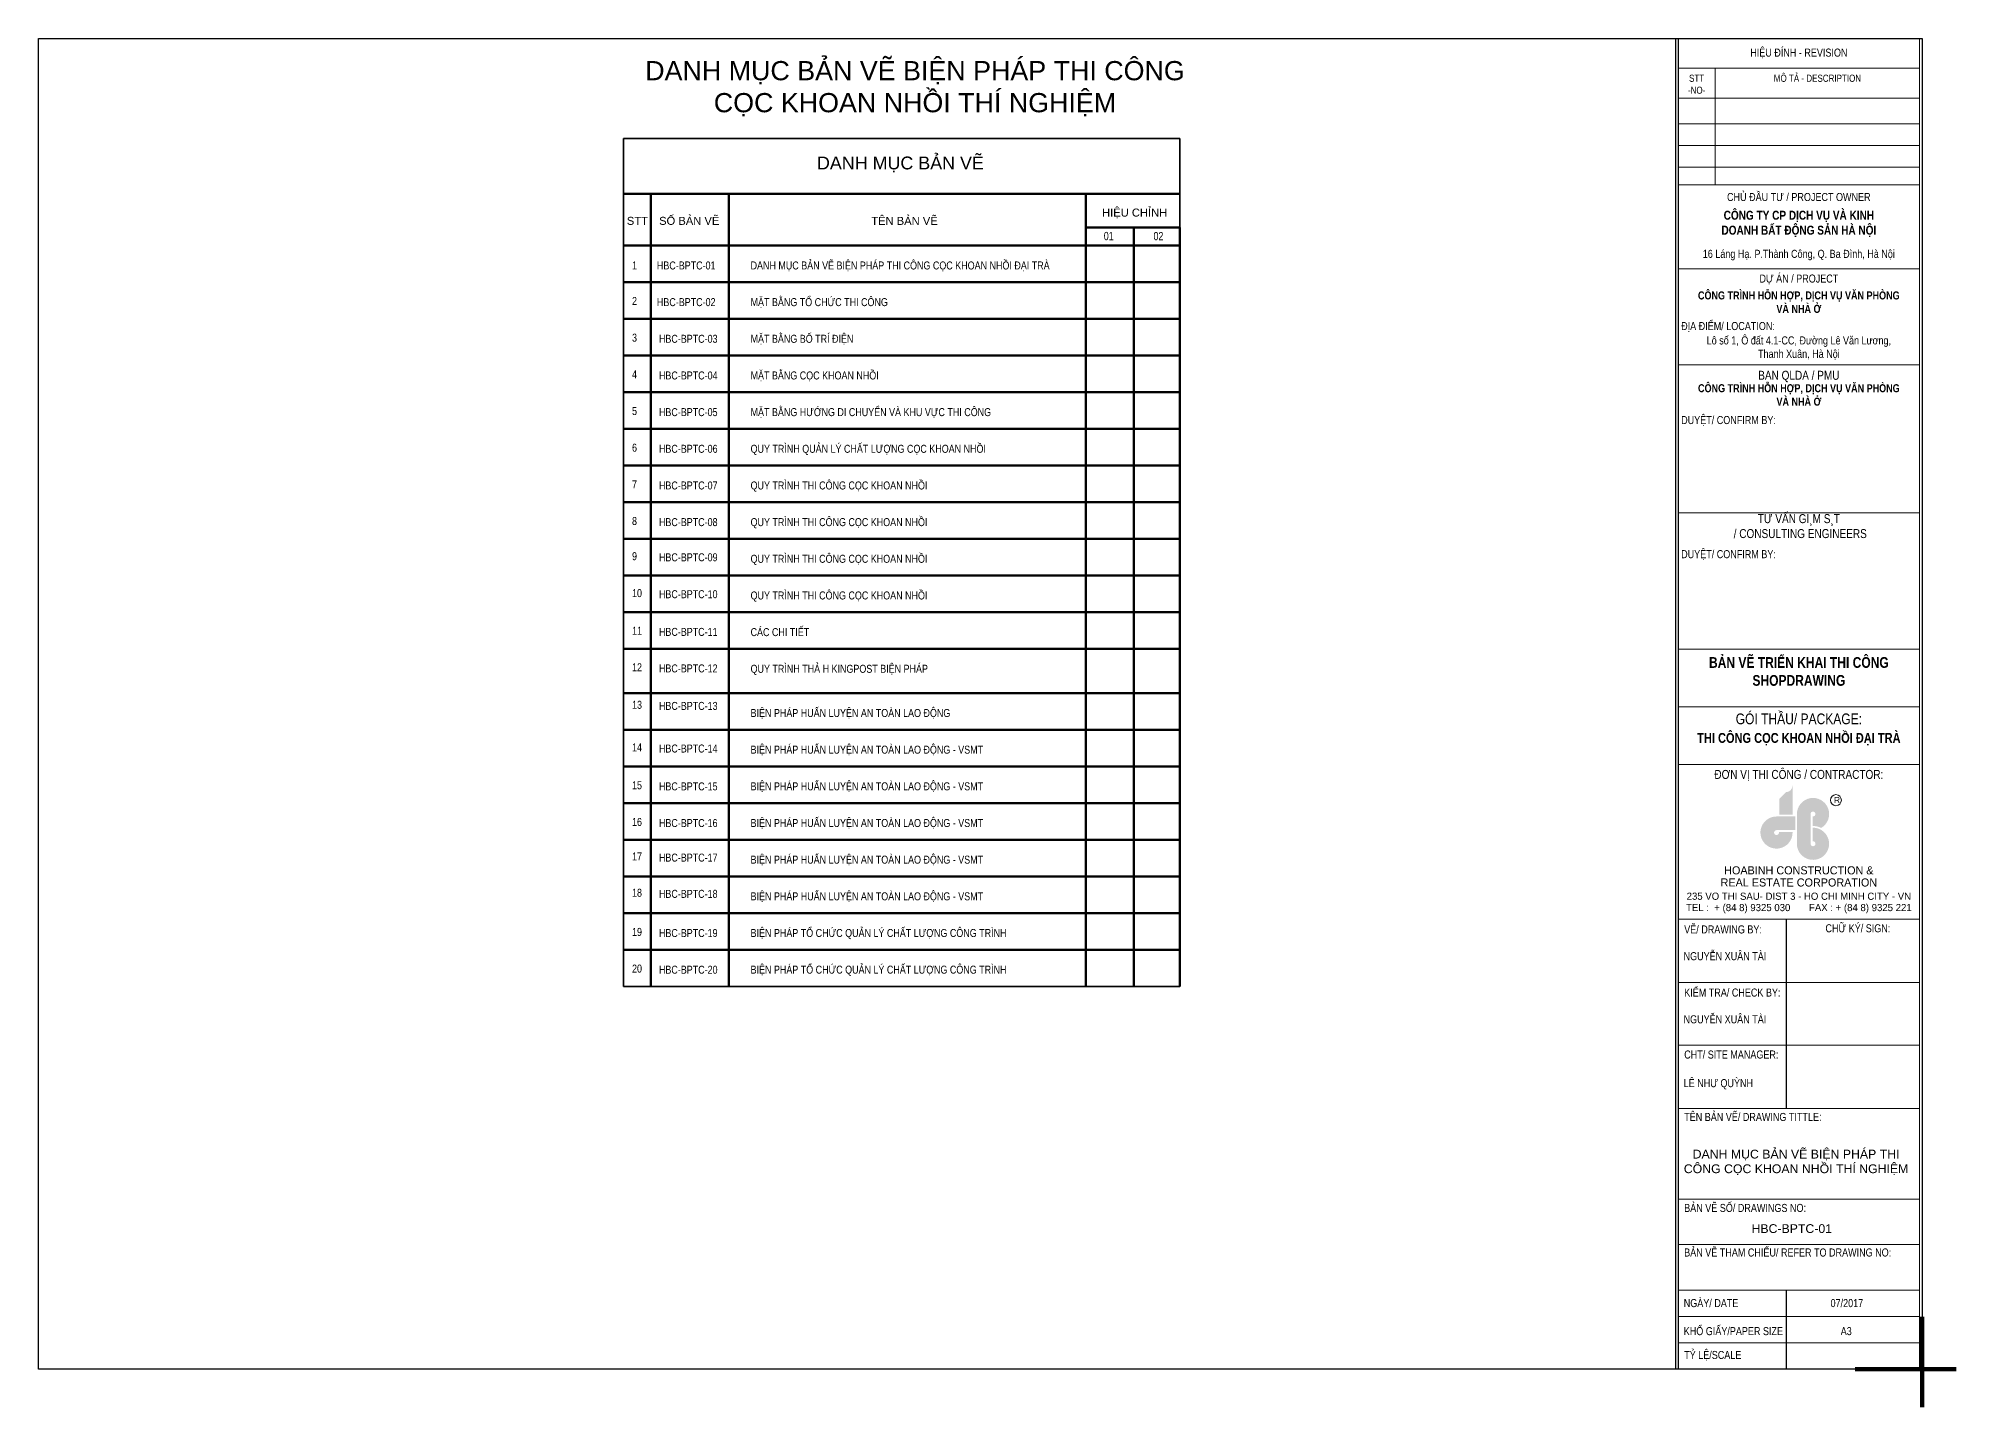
# Model space of a CAD drawing. Header units: millimetres. Extents: x -346728 to 1320345, y -537202 to -385966.
# Drawn here: x -247828 to -175829, y -457934 to -406501 of the extents above; entities that cross this region are included whole.
import ezdxf
from ezdxf.enums import TextEntityAlignment as Align

# ---------------------------------------------------------------- set-up
doc = ezdxf.new("R2010")
doc.units = ezdxf.units.MM
doc.header["$LTSCALE"] = 100
for name, color, linetype, lineweight in [('Chu text vini xxxxxxxxxxxxxxxxxxxxxxxxxxxxxxxxx', 7, 'Continuous', 15), ('DIM', 5, 'Continuous', 20), ('KC-Thep1', 172, 'Continuous', 35), ('SB', 7, 'Continuous', 50), ('TEXT ENGLISL', 7, 'Continuous', 15), ('TV', 4, 'Continuous', 18)]:
    doc.layers.add(name, color=color, linetype=linetype, lineweight=lineweight)
doc.layers.add('KHUNGTEN', color=7, linetype='Continuous')
doc.layers.add('TEXT_KUMHO', color=4, linetype='Continuous')
doc.styles.add('KT-ND-.SHX', font='Arial_1.ttf', dxfattribs={"width": 0.8})
doc.styles.add('KT-TEXT-ARIAL', font='Arial_1.ttf')
doc.styles.add('UNIVER', font='VUNIVER0.TTF', dxfattribs={"height": 300})
doc.styles.add('VN-VNI', font='vn_vni.shx', dxfattribs={"width": 0.8})

# ---------------------------------------------------------------- blocks, each defined once
blk = doc.blocks.new('LOGO_HB')
at = {"layer": 'TEXT ENGLISL'}
h = blk.add_hatch(color=142, dxfattribs=at)
h.paths.add_polyline_path([(-211, 540), (-319, 432), (-103, 410)])
h.paths.add_polyline_path([(-103, 648, -0.414208), (-211, 540), (-103, 410)])
h.paths.add_polyline_path([(-103, 410), (-319, 432), (-319, 172), (-103, 172)])
for points in [[(192, 183, -2.79063), (224, 144), (224, -12, -0.125559), (365, -44, 1.726912), (-31, 183), (-31, -303, 2.465752), (224, -40), (224, -263, -2.79063), (192, -303)], [(-57, 143), (-364, 143, 2.465942), (-102, -112), (-325, -112, -2.792193), (-364, -80), (-57, -80)]]:
    blk.add_hatch(color=142, dxfattribs=at).paths.add_polyline_path(points)
at = {"layer": 'TEXT ENGLISL', "color": 142}
blk.add_circle((606, 410), 90.1, dxfattribs=at)
at = {"layer": 'TEXT ENGLISL', "color": 142, "insert": (573, 463), "char_height": 101.53, "width": 285.41, "attachment_point": 1}
blk.add_mtext('{\\fVNI-Helve|b0|i0|c0|p2;R}', dxfattribs=at)
blk = doc.blocks.new('LVL-KHUNGTEN')
at = {"color": 1}
blk.add_line((111604, 41093), (111604, 62), dxfattribs=at)
blk.add_lwpolyline([(61073, 41093), (119124, 41093), (119124, 62), (61073, 62)], close=True)
blk.add_lwpolyline([(111534, 41093), (119124, 41093), (119124, 62), (111534, 62)], close=True, dxfattribs=at)
for points in [[(114939, 13934), (114939, 8106)], [(114937, 2499), (114937, 62)]]:
    blk.add_lwpolyline(points)
at = {"layer": 'DEFPOINTS'}
for p, q in [((61073, 41093), (119124, 41093)), ((61073, 62), (61073, 41093)), ((119124, 41093), (119124, 62)), ((119124, 62), (61073, 62))]:
    blk.add_line(p, q, dxfattribs=at)
at = {"layer": 'DEFPOINTS', "color": 3, "const_width": 134}
for points in [[(119124, 1682), (119124, 62), (117056, 62)], [(120185, 62), (119124, 62), (119124, -1115)]]:
    blk.add_lwpolyline(points, dxfattribs=at)
at = {"layer": 'DIM', "color": 1}
blk.add_line((119051, 41093), (119051, 62), dxfattribs=at)
at = {"layer": 'DIM'}
for p, q in [((111604, 40173), (119051, 40173)), ((112753, 40173), (112753, 36577)), ((111604, 39246), (119051, 39246)), ((111604, 38460), (119051, 38460)), ((111604, 37789), (119051, 37789)), ((111604, 37118), (119051, 37118)), ((111604, 36573), (119051, 36573)), ((111604, 33988), (119051, 33988)), ((111604, 31031), (119051, 31031)), ((111604, 26462), (119051, 26462)), ((111604, 22265), (119051, 22265)), ((111604, 20485), (119051, 20485)), ((111604, 18706), (119051, 18706)), ((111604, 13934), (119051, 13934)), ((111604, 11991), (119051, 11991)), ((111604, 10049), (119051, 10049)), ((111604, 8106), (119051, 8106)), ((111604, 5310), (119051, 5310)), ((111604, 3905), (119051, 3905)), ((111604, 2499), (119051, 2499)), ((111604, 1687), (119051, 1687)), ((111604, 874), (119051, 874))]:
    blk.add_line(p, q, dxfattribs=at)
at = {"layer": 'KHUNGTEN', "color": 9}
blk.add_line((119120, 62), (111604, 62), dxfattribs=at)
at = {"layer": 'TEXT_KUMHO', "xscale": 1.886691166340368, "yscale": 1.886691166340368, "zscale": 1.886691166340368, "rotation": 359.9949903384549}
blk.add_blockref('LOGO_HB', (115327, 16834), dxfattribs=at)
at = {"color": 1, "style": 'UNIVER'}
for s, p in [('HOABINH CONSTRUCTION &', (115329, 15444)), ('REAL ESTATE CORPORATION', (115329, 15070))]:
    blk.add_text(s, height=248.79, rotation=359.99499, dxfattribs=at).set_placement(p, align=Align.MIDDLE)
at = {"style": 'UNIVER'}
for s, p in [('TEL :  + (84 8) 9325 030       FAX : + (84 8) 9325 221', (115329, 14269)), ('235 VO THI SAU- DIST 3 - HO CHI MINH CITY - VN', (115329, 14646))]:
    blk.add_text(s, height=221.14, rotation=359.99499, dxfattribs=at).set_placement(p, align=Align.MIDDLE)
at = {"layer": 'Chu text vini xxxxxxxxxxxxxxxxxxxxxxxxxxxxxxxxx', "style": 'KT-ND-.SHX', "width": 0.8}
blk.add_text('HIỆU ĐÍNH - REVISION', height=248.79, rotation=359.99999, dxfattribs=at).set_placement((115329, 40779), align=Align.TOP_CENTER)
for s, height, p in [('ĐỊA ĐIỂM/ LOCATION: ', 248.79, (113184, 32235)), ('DUYỆT/ CONFIRM BY:', 248.79, (113161, 29333)), ('DUYỆT/ CONFIRM BY:', 248.79, (113161, 25198)), ('GÓI THẦU/ PACKAGE:', 331.71, (115329, 20162)), ('ĐƠN VỊ THI CÔNG / CONTRACTOR:', 276.43, (115329, 18408)), ('VẼ/ DRAWING BY:', 248.79, (112993, 13655)), ('CHỮ KÝ/ SIGN:', 248.79, (117148, 13690)), ('NGUYỄN XUÂN TÀI', 248.79, (113050, 12833)), ('KIỂM TRA/ CHECK BY:', 248.79, (113279, 11712)), ('NGUYỄN XUÂN TÀI', 248.79, (113050, 10887)), ('CHT/ SITE MANAGER:', 248.79, (113247, 9770)), ('LÊ NHƯ QUỲNH', 248.79, (112848, 8883))]:
    blk.add_text(s, height=height, rotation=359.99999, dxfattribs=at).set_placement(p, align=Align.MIDDLE)
for s, height, p in [('TÊN BẢN VẼ/ DRAWING TITTLE: ', 248.79, (111795, 7716)), ('BẢN VẼ SỐ/ DRAWINGS NO:', 248.79, (111795, 4911)), ('BẢN VẼ THAM CHIẾU/ REFER TO DRAWING NO:', 248.79, (111795, 3538)), ('NGÀY/ DATE', 248.8, (111781, 1978)), ('07/2017', 248.8, (116306, 1978)), ('KHỔ GIẤY/PAPER SIZE', 248.79, (111781, 1114)), ('A3', 248.8, (116619, 1114)), ('TỶ LỆ/SCALE', 248.79, (111795, 378))]:
    blk.add_text(s, height=height, rotation=359.99999, dxfattribs=at).set_placement(p)
at = {"layer": 'Chu text vini xxxxxxxxxxxxxxxxxxxxxxxxxxxxxxxxx', "attachment_point": 2, "rotation": 359.99999, "style": 'KT-ND-.SHX'}
for s, insert, char_height, width in [('STT\\P-NO-', (112178, 39975), 221.1, 716.18), ('MÔ TẢ - DESCRIPTION', (115902, 39975), 221.14, 4919.11), ('CHỦ ĐẦU TƯ / PROJECT OWNER', (115327, 36327), 248.79, 7447.08), ('{\\C7;16 Láng Hạ. P.Thành Công, Q. Ba Đình, Hà Nội}', (115327, 34575), 248.79, 6486.32), ('DỰ ÁN / PROJECT', (115329, 33813), 248.79, 7447.08), ('{\\fArial|b1|i0|c0|p34;\\C7;CÔNG TRÌNH HỖN HỢP, DỊCH VỤ VĂN PHÒNG VÀ NHÀ Ở}', (115327, 33293), 248.79, 6534.37), ('{\\C7;Lô số 1, Ô đất 4.1-CC, Đường Lê Văn Lương, Thanh Xuân, Hà Nội}', (115329, 31906), 248.79, 6486.32), ('BAN QLDA / PMU', (115329, 30844), 276.43, 5549.75), ('{\\fArial|b1|i0|c163|p34;\\C7;CÔNG TRÌNH HỖN HỢP, DỊCH VỤ VĂN PHÒNG VÀ NHÀ Ở}', (115329, 30432), 248.79, 6401.51), ('TƯ VẤN {\\f.VnArialH|b0|i0|c0|p34;GI¸M S¸T\\P }/ CONSULTING ENGINEERS ', (115329, 26425), 276.43, 5549.75), ('{\\fArial|b1|i0|c163|p34;\\C7;BẢN VẼ TRIỂN KHAI THI CÔNG \\PSHOPDRAWING}', (115329, 22018), 331.71, 7644.93), ('{\\fArial|b1|i0|c163|p34;\\C7;THI CÔNG CỌC KHOAN NHỒI \\fArial|b1|i0|c0|p34;ĐẠI TRÀ}', (115329, 19678), 304.07, 7661.07)]:
    blk.add_mtext(s, dxfattribs=dict(at, insert=insert, char_height=char_height, width=width))
at = {"layer": 'Chu text vini xxxxxxxxxxxxxxxxxxxxxxxxxxxxxxxxx', "color": 2, "insert": (115329, 35779), "char_height": 276.43, "width": 4966.1, "attachment_point": 2, "rotation": 359.99999, "style": 'KT-ND-.SHX'}
blk.add_mtext('{\\fArial|b1|i0|c163|p34;\\C7;CÔNG TY CP DỊCH VỤ VÀ KINH DOANH BẤT ĐỘNG SẢN HÀ NỘI}', dxfattribs=at)

msp = doc.modelspace()

# ---------------------------------------------------------------- linework, layer by layer
at = {"layer": 'KC-Thep1'}
for p, q in [((-225888.1, -410258.1, -881.1), (-225888.1, -442062.6, -881.1)), ((-225888.1, -410258.1, -881.1), (-205028.6, -410258.1, -881.1)), ((-205028.6, -410258.1, -881.1), (-205028.6, -442062.6, -881.1)), ((-225888.1, -442062.6, -881.1), (-205028.6, -442062.6, -881.1))]:
    msp.add_line(p, q, dxfattribs=at)
at = {"layer": 'SB'}
for p, q in [((-225888.1, -412332.4, -881.1), (-205028.6, -412332.4, -881.1)), ((-224865.4, -412332.4, -881.1), (-224865.4, -442062.6, -881.1)), ((-221936.6, -412332.4, -881.1), (-221936.6, -442062.6, -881.1)), ((-208549.3, -412332.4, -881.1), (-208549.3, -442062.6, -881.1)), ((-208549.3, -413599, -881.1), (-205028.6, -413599, -881.1)), ((-206759, -413599, -881.1), (-206759, -442062.6, -881.1)), ((-205028.6, -413599, -881.1), (-205028.6, -442062.6, -881.1)), ((-225888.1, -414273.5, -881.1), (-205028.6, -414273.5, -881.1)), ((-225888.1, -415648.8, -881.1), (-205028.6, -415648.8, -881.1)), ((-225888.1, -417024.1, -881.1), (-205028.6, -417024.1, -881.1)), ((-225888.1, -418399.4, -881.1), (-205028.6, -418399.4, -881.1)), ((-225888.1, -419774.7, -881.1), (-205028.6, -419774.7, -881.1)), ((-225888.1, -421150, -881.1), (-205028.6, -421150, -881.1)), ((-225888.1, -422525.3, -881.1), (-205028.6, -422525.3, -881.1)), ((-225888.1, -423900.6, -881.1), (-205028.6, -423900.6, -881.1)), ((-225888.1, -425275.9, -881.1), (-205028.6, -425275.9, -881.1)), ((-225888.1, -426651.3, -881.1), (-205028.6, -426651.3, -881.1)), ((-225888.1, -428026.6, -881.1), (-205028.6, -428026.6, -881.1)), ((-225888.1, -429401.9, -881.1), (-205028.6, -429401.9, -881.1)), ((-225888.1, -431060.1, -881.1), (-205028.6, -431060.1, -881.1)), ((-225888.1, -432435.4, -881.1), (-205028.6, -432435.4, -881.1)), ((-225888.1, -433810.7, -881.1), (-205028.6, -433810.7, -881.1)), ((-225888.1, -435186, -881.1), (-205028.6, -435186, -881.1)), ((-225888.1, -436561.3, -881.1), (-205028.6, -436561.3, -881.1)), ((-225888.1, -437936.6, -881.1), (-205028.6, -437936.6, -881.1)), ((-225888.1, -439311.9, -881.1), (-205028.6, -439311.9, -881.1)), ((-225888.1, -440687.2, -881.1), (-205028.6, -440687.2, -881.1))]:
    msp.add_line(p, q, dxfattribs=at)

# ---------------------------------------------------------------- block references
at = {"xscale": 1.216631744522601, "yscale": 1.216631744522601, "zscale": 1.216631744522601}
msp.add_blockref('LVL-KHUNGTEN', (-322131.4, -456495.8, -881.1), dxfattribs=at)

# ---------------------------------------------------------------- texts
at = {"style": 'KT-TEXT-ARIAL', "width": 0.8}
for s, p in [('1', (-225569.7, -415168, -881.1)), ('HBC-BPTC-01 ', (-224636.5, -415168, -881.1)), ('DANH MỤC BẢN VẼ BIỆN PHÁP THI CÔNG CỌC KHOAN NHỒI ĐẠI TRÀ', (-221124.4, -415168, -881.1)), ('2', (-225569.7, -416501.6, -881.1)), ('HBC-BPTC-02', (-224636.5, -416543.3, -881.1)), ('MẶT BẰNG TỔ CHỨC THI CÔNG', (-221124.4, -416543.3, -881.1)), ('3', (-225569.7, -417877, -881.1)), ('MẶT BẰNG BỐ TRÍ ĐIỆN', (-221124.4, -417918.6, -881.1)), ('HBC-BPTC-03', (-224560.7, -417918.6, -881.1)), ('HBC-BPTC-03', (-224560.7, -417918.6, -881.1)), ('HBC-BPTC-04', (-224560.7, -419293.9, -881.1)), ('MẶT BẰNG CỌC KHOAN NHỒI', (-221124.4, -419293.9, -881.1)), ('HBC-BPTC-05', (-224560.7, -420669.3, -881.1)), ('MẶT BẰNG HƯỚNG DI CHUYỂN VÀ KHU VỰC THI CÔNG', (-221124.4, -420669.3, -881.1)), ('HBC-BPTC-06', (-224560.7, -422044.6, -881.1)), ('QUY TRÌNH QUẢN LÝ CHẤT LƯỢNG CỌC KHOAN NHỒI ', (-221124.4, -422044.6, -881.1)), ('HBC-BPTC-07', (-224560.7, -423419.9, -881.1)), ('QUY TRÌNH THI CÔNG CỌC KHOAN NHỒI ', (-221124.4, -423419.9, -881.1)), ('3', (-225569.7, -424753.5, -881.1)), ('HBC-BPTC-03', (-224560.7, -424795.2, -881.1)), ('HBC-BPTC-03', (-224560.7, -424795.2, -881.1)), ('HBC-BPTC-08', (-224560.7, -424795.2, -881.1)), ('QUY TRÌNH THI CÔNG CỌC KHOAN NHỒI ', (-221124.4, -424795.2, -881.1)), ('HBC-BPTC-09', (-224560.7, -426115.1, -881.1)), ('QUY TRÌNH THI CÔNG CỌC KHOAN NHỒI ', (-221124.4, -426170.5, -881.1)), ('HBC-BPTC-10', (-224560.7, -427498.8, -881.1)), ('QUY TRÌNH THI CÔNG CỌC KHOAN NHỒI ', (-221124.4, -427545.8, -881.1)), ('HBC-BPTC-11', (-224560.7, -428912.8, -881.1)), ('CÁC CHI TIẾT ', (-221124.4, -428921.1, -881.1)), ('HBC-BPTC-12', (-224560.7, -430282.4, -881.1)), ('QUY TRÌNH THẢ H KINGPOST BIỆN PHÁP', (-221124.4, -430296.4, -881.1)), ('HBC-BPTC-13', (-224560.7, -431689.1, -881.1)), ('BIỆN PHÁP HUẤN LUYỆN AN TOÀN LAO ĐỘNG ', (-221124.4, -431954.6, -881.1)), ('HBC-BPTC-14', (-224560.7, -433286.9, -881.1)), ('BIỆN PHÁP HUẤN LUYỆN AN TOÀN LAO ĐỘNG - VSMT ', (-221124.4, -433329.9, -881.1)), ('HBC-BPTC-15', (-224560.7, -434707.2, -881.1)), ('BIỆN PHÁP HUẤN LUYỆN AN TOÀN LAO ĐỘNG - VSMT ', (-221124.4, -434705.2, -881.1)), ('HBC-BPTC-16', (-224560.7, -436082.5, -881.1)), ('BIỆN PHÁP HUẤN LUYỆN AN TOÀN LAO ĐỘNG - VSMT ', (-221124.4, -436080.6, -881.1)), ('HBC-BPTC-17', (-224560.7, -437378.7, -881.1)), ('BIỆN PHÁP HUẤN LUYỆN AN TOÀN LAO ĐỘNG - VSMT ', (-221124.4, -437455.9, -881.1)), ('HBC-BPTC-18', (-224560.7, -438738.2, -881.1)), ('BIỆN PHÁP HUẤN LUYỆN AN TOÀN LAO ĐỘNG - VSMT ', (-221124.4, -438831.2, -881.1)), ('HBC-BPTC-19', (-224560.7, -440208.5, -881.1)), ('BIỆN PHÁP TỔ CHỨC QUẢN LÝ CHẤT LƯỢNG CÔNG TRÌNH ', (-221124.4, -440206.5, -881.1)), ('HBC-BPTC-20', (-224560.7, -441583.8, -881.1)), ('BIỆN PHÁP TỔ CHỨC QUẢN LÝ CHẤT LƯỢNG CÔNG TRÌNH ', (-221124.4, -441581.8, -881.1))]:
    msp.add_text(s, height=300, dxfattribs=at).set_placement(p)
at = {"linetype": 'ByBlock', "ltscale": 1000, "style": 'KT-TEXT-ARIAL', "width": 0.8}
for s, p in [('4', (-225569.7, -419252.3, -881.1)), ('5', (-225569.7, -420627.6, -881.1)), ('6', (-225569.7, -422002.9, -881.1)), ('7', (-225569.7, -423378.2, -881.1)), ('8', (-225569.7, -424753.5, -881.1)), ('9', (-225569.7, -426073.5, -881.1)), ('10', (-225569.7, -427457.1, -881.1)), ('11', (-225569.7, -428871.1, -881.1)), ('12', (-225569.7, -430240.7, -881.1)), ('13', (-225569.7, -431647.4, -881.1)), ('14', (-225569.7, -433245.2, -881.1)), ('15', (-225569.7, -434665.6, -881.1)), ('16', (-225569.7, -436040.9, -881.1)), ('17', (-225569.7, -437337, -881.1)), ('18', (-225569.7, -438696.5, -881.1)), ('19', (-225569.7, -440166.8, -881.1)), ('20', (-225569.7, -441542.1, -881.1))]:
    msp.add_text(s, height=300, dxfattribs=at).set_placement(p)
at = {"attachment_point": 5, "style": 'KT-TEXT-ARIAL'}
for s, insert, char_height, width in [('\\A1;{\\C7;DANH MỤC BẢN VẼ BIỆN PHÁP THI CÔNG CỌC KHOAN NHỒI THÍ NGHIỆM}', (-214960.2, -408390.9), 720, 22093.667), ('\\A1;{\\C7;DANH MỤC BẢN VẼ}', (-215506.5, -411226.8), 480, 7763.227), ('\\A1;{\\C7;STT }', (-225368.4, -413346.4), 300, 1710.059), ('\\A1;{\\C7;SỐ BẢN VẼ}', (-223425.1, -413346.4), 300, 3787.33), ('\\A1;{\\C7;TÊN BẢN VẼ}', (-215353.6, -413346.4), 300, 3787.33), ('\\A1;{\\C7;HIỆU CHỈNH}', (-206724.3, -413067.8), 300, 3787.33), ('\\A1;{\\C7;DANH MỤC BẢN VẼ BIỆN PHÁP THI CÔNG CỌC KHOAN NHỒI THÍ NGHIỆM}', (-181923.3, -448661.4), 329.746, 8622.968), ('HBC-BPTC-01', (-182084.6, -451146.8), 329.746, 8819.543)]:
    msp.add_mtext(s, dxfattribs=dict(at, insert=insert, char_height=char_height, width=width))
at = {"layer": 'TV', "style": 'VN-VNI', "width": 0.8}
for s, p in [('01', (-207880.9, -414069.8, -881.1)), ('02', (-206016.6, -414071.5, -881.1))]:
    msp.add_text(s, height=310.25, dxfattribs=at).set_placement(p)

doc.saveas('drawing.dxf')
